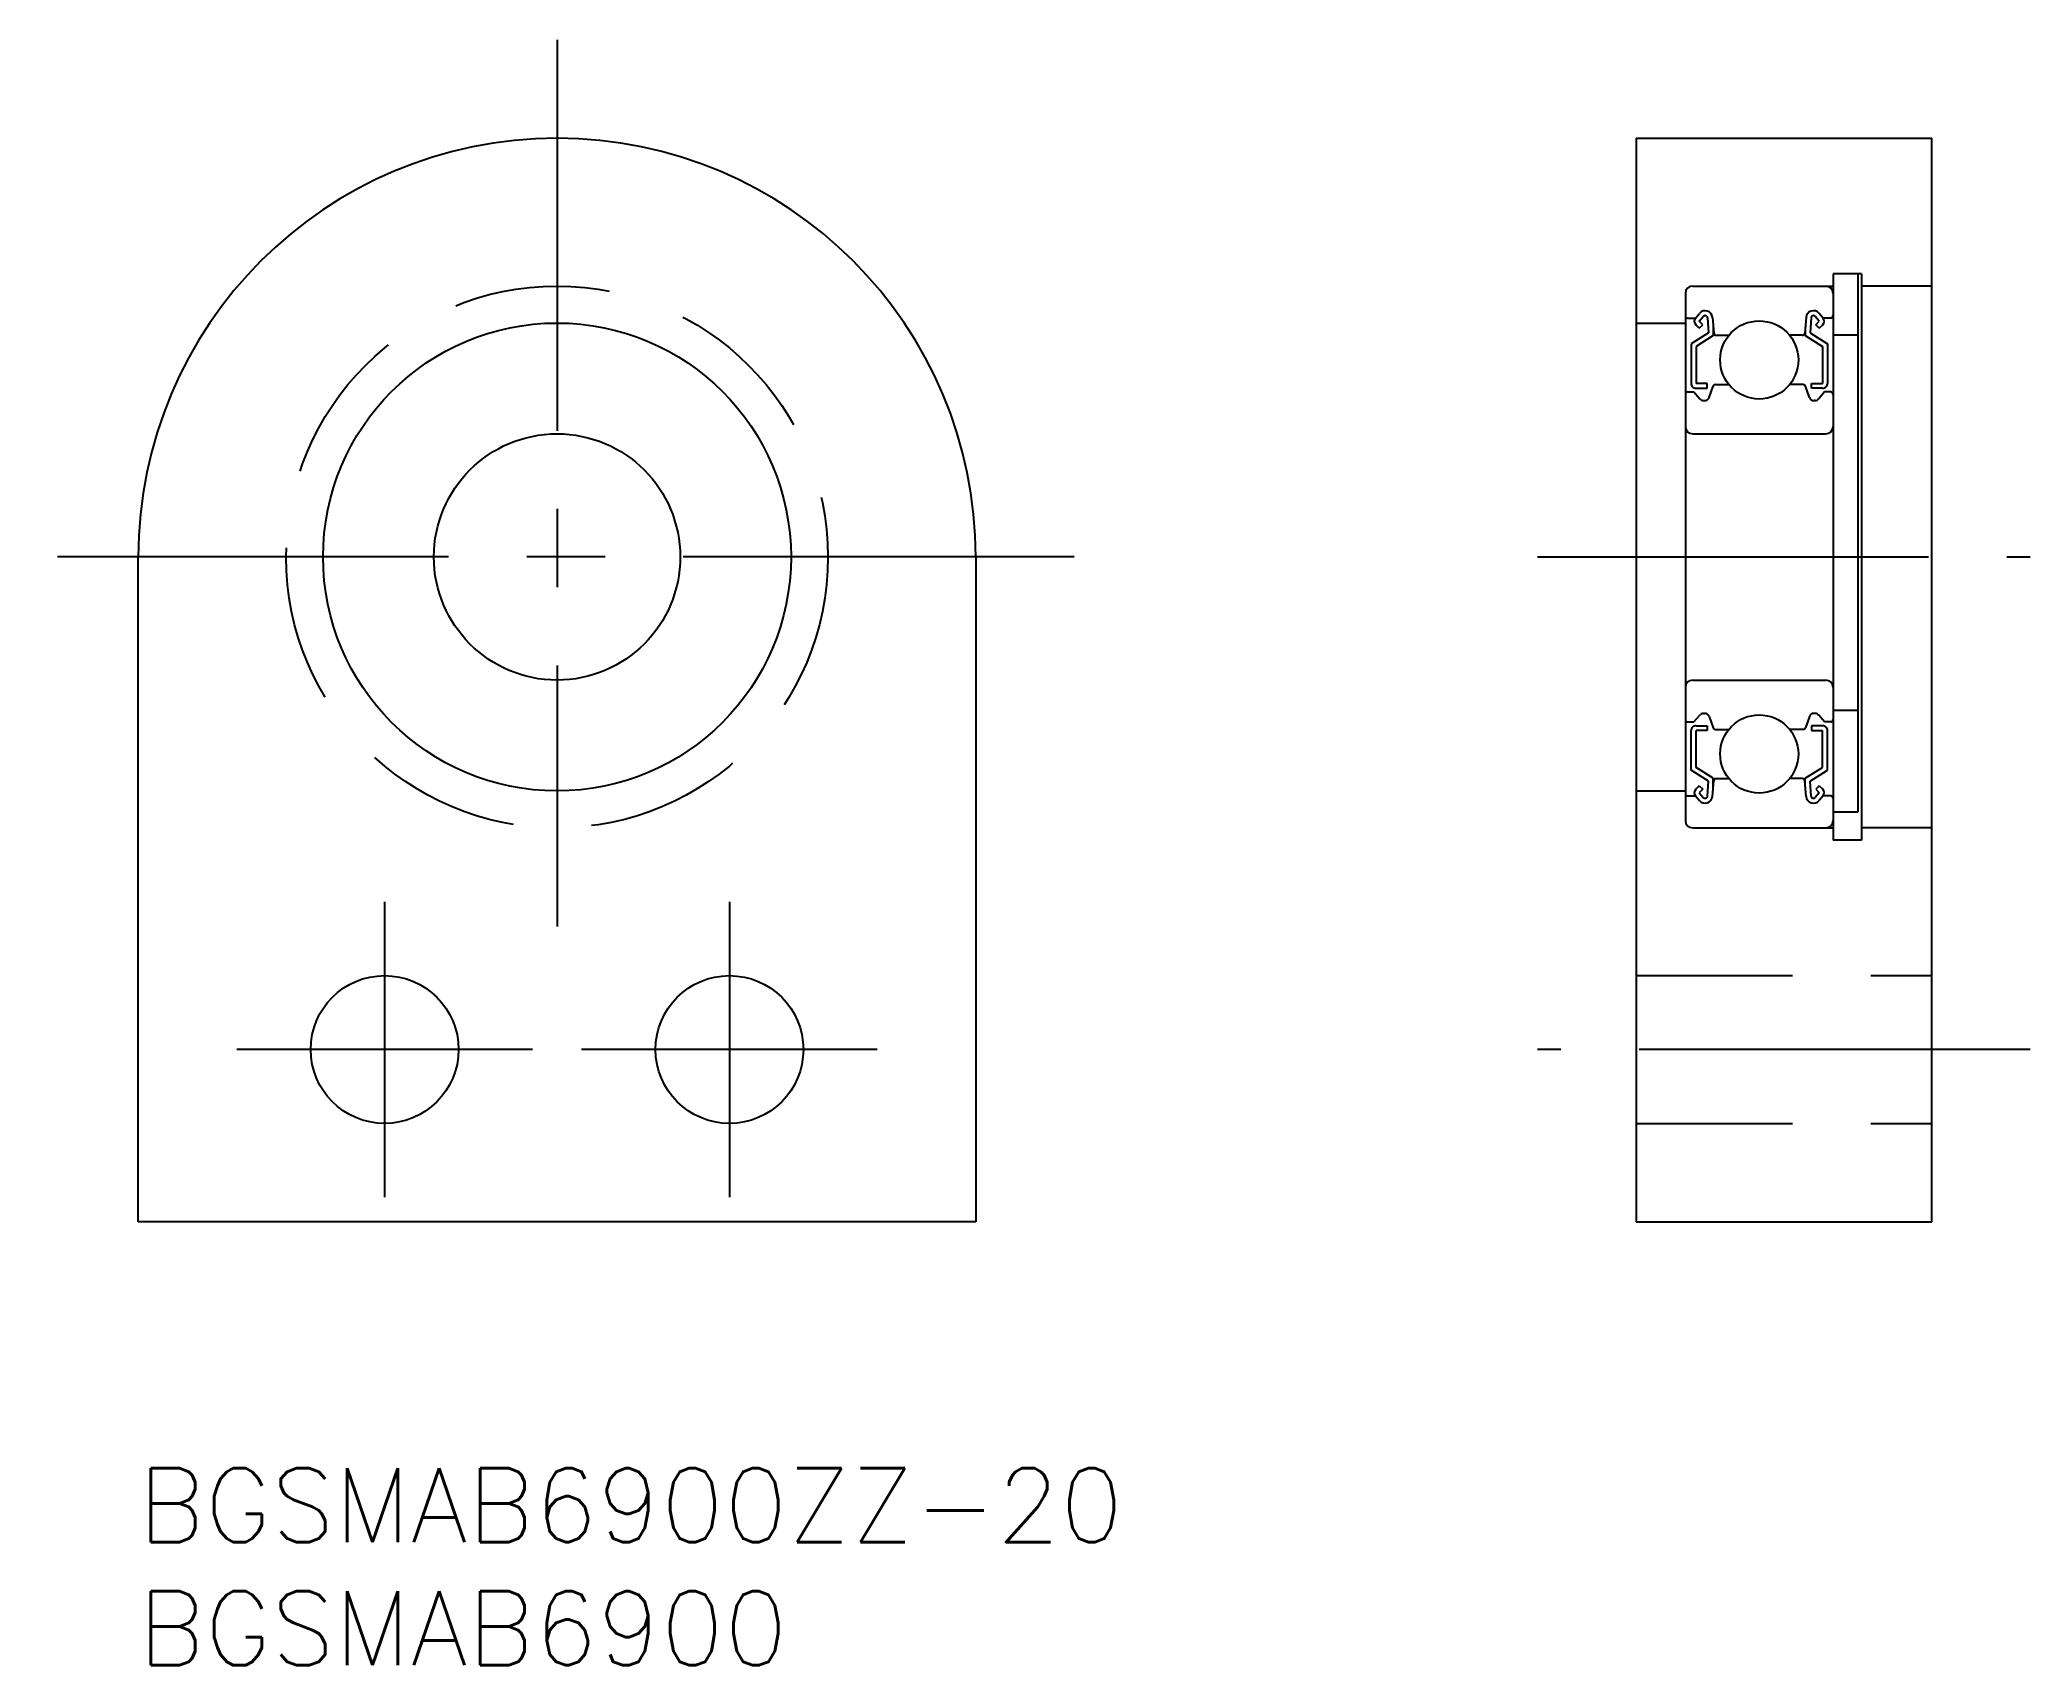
# Model space of a CAD drawing. Extents: x -4 to 76.8, y -8 to 58.
import ezdxf

# ---------------------------------------------------------------- set-up
doc = ezdxf.new("R2010")
doc.units = 0
doc.header["$LTSCALE"] = 0.5
doc.linetypes.add('CENTER', pattern=[50.8, 31.75, -6.35, 6.35, -6.35])
doc.linetypes.add('DASHED', pattern=[19.05, 12.7, -6.35])
for name, color, linetype in [('MSM_CENTER', 1, 'CENTER'), ('MSM_CONTINUOUS', 7, 'CONTINUOUS'), ('MSM_DASHED', 4, 'DASHED'), ('MSM_PART_NUMBER', 7, 'CONTINUOUS')]:
    doc.layers.add(name, color=color, linetype=linetype)
doc.styles.get("Standard").update_dxf_attribs({"font": 'txt.shx', "height": 3, "bigfont": 'bigfont.shx'})

# ---------------------------------------------------------------- blocks, each defined once
blk = doc.blocks.new('*U4')
at = {"layer": 'MSM_PART_NUMBER'}
blk.add_text('BGSMAB6900ZZ-20', height=3, dxfattribs=at).set_placement((0, -3))
blk = doc.blocks.new('*U5')
at = {"layer": 'MSM_PART_NUMBER'}
blk.add_text('BGSMAB6900', height=3, dxfattribs=at).set_placement((0, -8))

msp = doc.modelspace()

# ---------------------------------------------------------------- linework, layer by layer
at = {"layer": 'MSM_CENTER'}
for p, q in [((17, 58), (17, 22)), ((38, 37), (-4, 37)), ((56.812, 37), (76.812, 37)), ((10, 23), (10, 11)), ((24, 23), (24, 11)), ((16, 17), (4, 17)), ((30, 17), (18, 17)), ((76.812, 17), (56.812, 17))]:
    msp.add_line(p, q, dxfattribs=at)
at = {"layer": 'MSM_CONTINUOUS'}
for p, q in [((60.812, 54), (60.812, 10)), ((60.812, 54), (72.812, 54)), ((72.812, 10), (72.812, 54)), ((68.812, 48.5), (68.812, 25.5)), ((69.962, 48.5), (68.812, 48.5)), ((69.812, 48.5), (69.812, 26.644)), ((69.962, 48.5), (69.962, 25.5)), ((62.812, 47.7), (62.812, 26.3)), ((63.112, 48), (68.812, 48)), ((72.812, 48), (69.962, 48)), ((63.222, 46.7), (63.384, 46.893)), ((68.402, 46.7), (68.24, 46.893)), ((60.812, 46.5), (62.812, 46.5)), ((62.912, 46.7), (63.222, 46.7)), ((63.744, 46.098), (63.044, 45.661)), ((63.375, 46.289), (63.234, 46.43)), ((63.375, 46.571), (63.538, 46.765)), ((63.517, 46.43), (63.375, 46.571)), ((63.375, 46.289), (63.517, 46.43)), ((63.711, 46.71), (63.744, 46.098)), ((63.91, 46.728), (63.965, 46.091)), ((63.944, 46.334), (63.944, 45.987)), ((67.714, 46.728), (67.659, 46.091)), ((67.68, 46.334), (67.68, 45.987)), ((67.913, 46.71), (67.88, 46.098)), ((67.88, 46.098), (68.58, 45.661)), ((68.249, 46.571), (68.086, 46.765)), ((68.107, 46.43), (68.249, 46.571)), ((68.249, 46.289), (68.107, 46.43)), ((68.249, 46.289), (68.39, 46.43)), ((68.712, 46.7), (68.402, 46.7)), ((63.044, 45.661), (63.044, 44.05)), ((63.944, 45.987), (63.244, 45.55)), ((63.244, 45.55), (63.244, 44.05)), ((64.065, 46), (64.579, 46)), ((67.559, 46), (67.045, 46)), ((67.68, 45.987), (68.38, 45.55)), ((68.38, 45.55), (68.38, 44.05)), ((68.58, 45.661), (68.58, 44.05)), ((69.812, 46), (68.812, 46)), ((62.912, 43.7), (63.162, 43.7)), ((63.162, 43.7), (63.396, 43.421)), ((63.694, 44.05), (63.244, 44.05)), ((63.244, 43.85), (63.694, 43.85)), ((63.694, 43.85), (63.694, 44.05)), ((63.773, 43.482), (63.937, 43.934)), ((64.031, 44), (64.579, 44)), ((67.593, 44), (67.045, 44)), ((67.851, 43.482), (67.687, 43.934)), ((67.93, 43.85), (67.93, 44.05)), ((67.93, 44.05), (68.38, 44.05)), ((68.38, 43.85), (67.93, 43.85)), ((68.462, 43.7), (68.228, 43.421)), ((68.712, 43.7), (68.462, 43.7)), ((63.549, 43.35), (63.585, 43.35)), ((68.075, 43.35), (68.039, 43.35)), ((63.112, 42), (68.512, 42)), ((0, 10), (0, 37)), ((34, 37), (34, 10)), ((63.112, 32), (68.512, 32)), ((69.812, 30.767), (68.812, 30.767)), ((62.912, 30.3), (63.162, 30.3)), ((63.044, 28.339), (63.044, 29.95)), ((63.162, 30.3), (63.396, 30.579)), ((63.244, 30.15), (63.694, 30.15)), ((63.244, 28.45), (63.244, 29.95)), ((63.694, 29.95), (63.244, 29.95)), ((63.549, 30.65), (63.585, 30.65)), ((63.694, 30.15), (63.694, 29.95)), ((63.773, 30.518), (63.937, 30.066)), ((64.031, 30), (64.579, 30)), ((67.593, 30), (67.045, 30)), ((67.851, 30.518), (67.687, 30.066)), ((67.93, 30.15), (67.93, 29.95)), ((68.38, 30.15), (67.93, 30.15)), ((67.93, 29.95), (68.38, 29.95)), ((68.075, 30.65), (68.039, 30.65)), ((68.462, 30.3), (68.228, 30.579)), ((68.38, 28.45), (68.38, 29.95)), ((68.712, 30.3), (68.462, 30.3)), ((68.58, 28.339), (68.58, 29.95)), ((63.744, 27.902), (63.044, 28.339)), ((63.944, 28.013), (63.244, 28.45)), ((67.68, 28.013), (68.38, 28.45)), ((67.88, 27.902), (68.58, 28.339)), ((60.812, 27.5), (62.812, 27.5)), ((63.375, 27.711), (63.234, 27.57)), ((63.375, 27.711), (63.517, 27.57)), ((63.517, 27.57), (63.375, 27.429)), ((63.711, 27.29), (63.744, 27.902)), ((63.91, 27.272), (63.965, 27.909)), ((63.944, 27.666), (63.944, 28.013)), ((64.065, 28), (64.579, 28)), ((67.559, 28), (67.045, 28)), ((67.714, 27.272), (67.659, 27.909)), ((67.68, 27.666), (67.68, 28.013)), ((67.913, 27.29), (67.88, 27.902)), ((68.249, 27.711), (68.107, 27.57)), ((68.107, 27.57), (68.249, 27.429)), ((68.249, 27.711), (68.39, 27.57)), ((62.912, 27.3), (63.222, 27.3)), ((63.222, 27.3), (63.384, 27.107)), ((63.375, 27.429), (63.538, 27.235)), ((68.249, 27.429), (68.086, 27.235)), ((68.402, 27.3), (68.24, 27.107)), ((68.712, 27.3), (68.402, 27.3)), ((63.112, 26), (68.812, 26)), ((69.812, 26.644), (68.812, 26.644)), ((72.812, 26), (69.962, 26)), ((69.962, 25.5), (68.812, 25.5)), ((34, 10), (0, 10)), ((60.812, 10), (72.812, 10))]:
    msp.add_line(p, q, dxfattribs=at)
for centre, radius in [((17, 37), 9.5), ((65.812, 45), 1.587), ((17, 37), 5), ((65.812, 29), 1.587), ((10, 17), 3), ((24, 17), 3)]:
    msp.add_circle(centre, radius, dxfattribs=at)
for centre, radius, start, end in [((17, 37), 17, 0, 180), ((63.112, 47.7), 0.3, 90, 180), ((68.512, 47.7), 0.3, 0, 90), ((63.613, 46.702), 0.298, 5.00354, 140.15449), ((68.011, 46.702), 0.298, 39.84551, 174.99646), ((62.912, 46.8), 0.1, 180.00005, 270.00003), ((63.373, 46.571), 0.199, 139.70868, 225.38903), ((63.613, 46.702), 0.098, 4.54541, 140.18395), ((64.064, 46.1), 0.0996, 184.97066, 270.43018), ((67.56, 46.1), 0.0996, 269.56982, 355.02934), ((68.011, 46.702), 0.098, 39.81605, 175.45459), ((68.25, 46.571), 0.199, 314.61097, 40.29132), ((68.712, 46.8), 0.1, 269.99997, 359.99995), ((62.912, 43.6), 0.1, 90.00978, 179.996), ((63.244, 44.05), 0.2, 179.99308, 270.00695), ((64.031, 43.9), 0.0999, 89.99281, 160.18162), ((67.593, 43.9), 0.0999, 19.81838, 90.00719), ((68.38, 44.05), 0.2, 269.99305, 0.00692), ((68.712, 43.6), 0.1, 0.004, 89.99022), ((63.548, 43.549), 0.199, 220.08651, 270.12599), ((63.585, 43.55), 0.2, 269.97857, 340.16775), ((68.039, 43.55), 0.2, 199.83225, 270.02143), ((68.075, 43.549), 0.199, 269.87401, 319.91349), ((63.112, 42.3), 0.3, 180, 270), ((68.512, 42.3), 0.3, 270, 0), ((63.112, 31.7), 0.3, 90, 180), ((68.512, 31.7), 0.3, 0, 90), ((62.912, 30.4), 0.1, 180.004, 269.99022), ((63.244, 29.95), 0.2, 89.99305, 180.00692), ((63.548, 30.451), 0.199, 89.87401, 139.91349), ((63.585, 30.45), 0.2, 19.83225, 90.02143), ((64.031, 30.1), 0.0999, 199.81838, 270.00719), ((67.593, 30.1), 0.0999, 269.99281, 340.18162), ((68.039, 30.45), 0.2, 89.97857, 160.16775), ((68.075, 30.451), 0.199, 40.08651, 90.12599), ((68.38, 29.95), 0.2, 359.99308, 90.00695), ((68.712, 30.4), 0.1, 270.00978, 359.996), ((63.373, 27.429), 0.199, 134.61097, 220.29132), ((64.064, 27.9), 0.0996, 89.56982, 175.02934), ((67.56, 27.9), 0.0996, 4.97066, 90.43018), ((68.25, 27.429), 0.199, 319.70868, 45.38903), ((62.912, 27.2), 0.1, 89.99997, 179.99995), ((63.613, 27.298), 0.298, 219.84551, 354.99646), ((63.613, 27.298), 0.098, 219.81605, 355.45459), ((68.011, 27.298), 0.298, 185.00354, 320.15449), ((68.011, 27.298), 0.098, 184.54541, 320.18395), ((68.712, 27.2), 0.1, 0.00005, 90.00003), ((63.112, 26.3), 0.3, 180, 270), ((68.512, 26.3), 0.3, 270, 0)]:
    msp.add_arc(centre, radius, start, end, dxfattribs=at)
at = {"layer": 'MSM_DASHED'}
for p, q in [((60.812, 20), (72.812, 20)), ((60.812, 14), (72.812, 14))]:
    msp.add_line(p, q, dxfattribs=at)
msp.add_circle((17, 37), 11, dxfattribs=at)

# ---------------------------------------------------------------- block references
at = {"layer": 'MSM_CONTINUOUS'}
for name in ['*U4', '*U5']:
    msp.add_blockref(name, (0, 0), dxfattribs=at)

doc.saveas('drawing.dxf')
